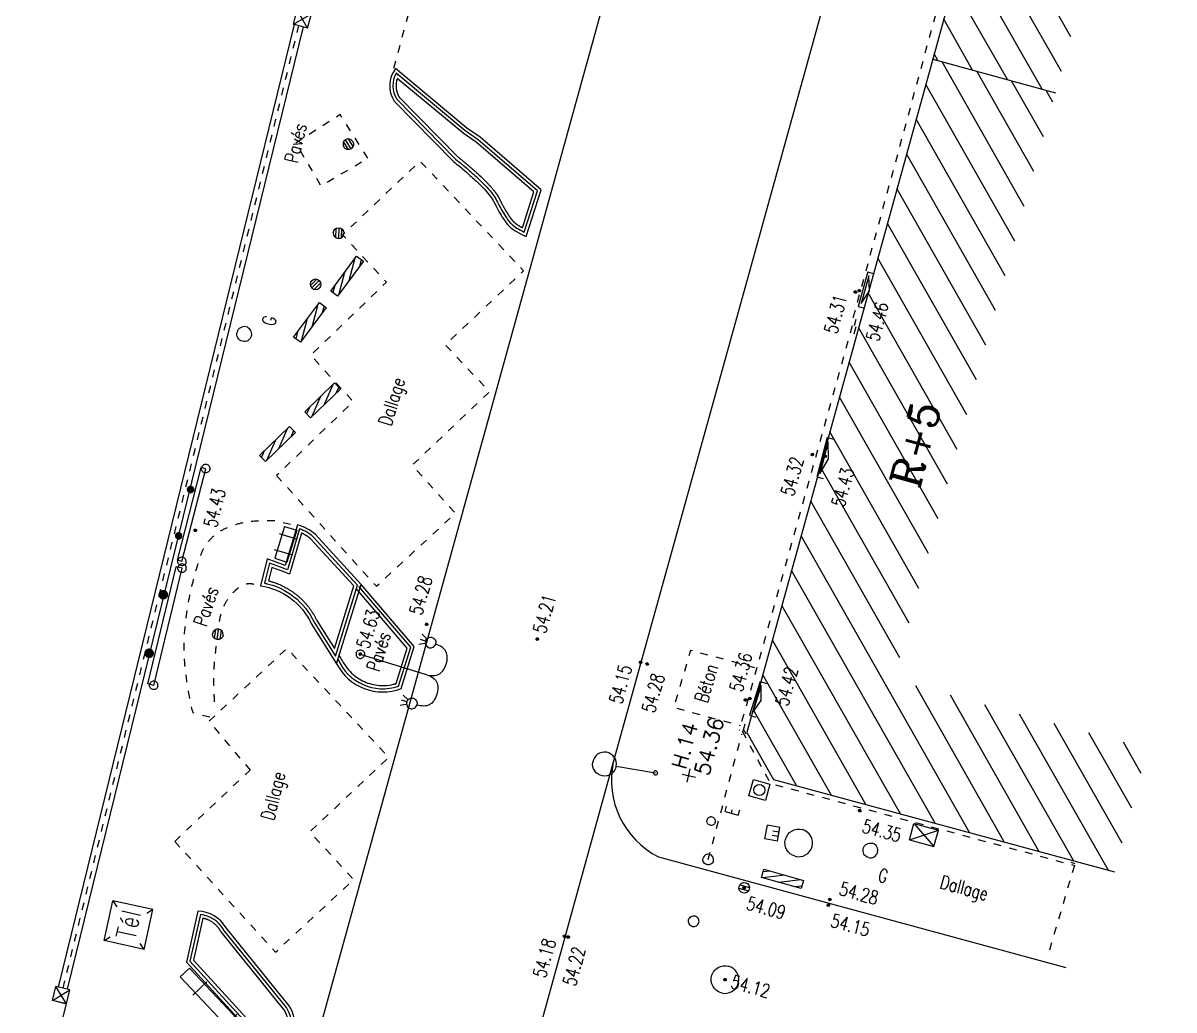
# Model space of a CAD drawing. Extents: x 661720 to 661930, y 6866381 to 6866956.
# Drawn here: x 661785.85 to 661812.95, y 6866662.44 to 6866685.7 of the extents above; entities that cross this region are included whole.
import ezdxf
from ezdxf.enums import TextEntityAlignment as Align

# ---------------------------------------------------------------- set-up
doc = ezdxf.new("R2010")
doc.units = 0
for name, pattern in [('CONTINU', [0]), ('JSI_TCO', [1, 0.5, 0.5]), ('JSI_TCO2', [1, 0.5, 0.5]), ('JSI_TIC', [0.2, 0.08, 0.01, -0.1, 0.01])]:
    doc.linetypes.add(name, pattern=pattern)
doc.layers.get('0').update_dxf_attribs({"linetype": 'CONTINUOUS'})
for name, color, linetype in [('ALTI', 140, 'CONTINUOUS'), ('BATI', 6, 'CONTINUOUS'), ('BORDURE', 7, 'CONTINU'), ('HACHURE', 7, 'CONTINUOUS'), ('LIMITE', 7, 'CONTINUOUS'), ('MOB', 6, 'CONTINUOUS'), ('NUMEROS', 1, 'CONTINUOUS'), ('OBJASS', 22, 'CONTINUOUS'), ('OBJEAU', 4, 'CONTINUOUS'), ('OBJEP', 220, 'CONTINUOUS'), ('OBJGAZ', 30, 'CONTINUOUS'), ('OBJTELECOM', 3, 'CONTINUOUS'), ('POINTS-POLYGO', 7, 'CONTINUOUS'), ('POLYGO', 240, 'CONTINUOUS'), ('SIGNAL', 6, 'CONTINUOUS'), ('TEXTE', 7, 'CONTINUOUS'), ('VOIRIE', 7, 'CONTINUOUS'), ('Z', 4, 'CONTINUOUS')]:
    doc.layers.add(name, color=color, linetype=linetype)
doc.styles.add('36-2', font='romans.shx', dxfattribs={"height": 0.36})
doc.styles.add('7-2', font='romanc.shx', dxfattribs={"height": 0.7})
doc.styles.add('ROMANS', font='romans.shx', dxfattribs={"width": 0.95, "oblique": 13.5, "height": 5})
doc.styles.get("Standard").update_dxf_attribs({"font": 'romans.shx'})
doc.linetypes.add('JSI_MUD', pattern='A,0.0001,[130,jsi_form.shx,S=0.5,R=0,X=0.875,Y=0],-0.75', length=0.7501)
doc.linetypes.add('JSI_MUG', pattern='A,0.0001,[130,jsi_form.shx,S=0.5,R=0,X=-0.125,Y=0],-0.75', length=0.7501)
doc.linetypes.add('JSI_MUR', pattern='A,1e-06,-0.5,[130,jsi_form.shx,S=0.7,R=315,X=0.05,Y=0],-0.5', length=1.000001)

# ---------------------------------------------------------------- blocks, each defined once
blk = doc.blocks.new('$B_200')
at = {"color": 0, "linetype": 'BYBLOCK', "flags": 128}
for points in [[(0, -0.5, -0.414214), (-0.5, 0, -0.414214), (0, 0.5)], [(0, -0.5, 0.414214), (0.5, 0, 0.414214), (0, 0.5)]]:
    blk.add_lwpolyline(points, format="xyb", dxfattribs=at)
blk = doc.blocks.new('$B_100')
at = {"color": 0, "linetype": 'BYBLOCK', "flags": 128}
for points in [[(0, 0.625, -0.4142136), (-0.1875, 0.8125, -0.4142136), (0, 1)], [(0, 0.625, 0.4142136), (0.1875, 0.8125, 0.4142136), (0, 1)]]:
    blk.add_lwpolyline(points, format="xyb", dxfattribs=at)
blk.add_lwpolyline([(0, 0.625), (0, 0)], dxfattribs=at)
blk = doc.blocks.new('$Y_001')
at = {"color": 0, "linetype": 'BYBLOCK', "flags": 128}
for points in [[(-0.5, 0), (0.5, 0)], [(0, -0.5), (0, 0.5)]]:
    blk.add_lwpolyline(points, dxfattribs=at)
blk = doc.blocks.new('TCPOINT')
at = {"color": 0}
blk.add_point((0, 0), dxfattribs=at)
at = {"layer": 'NUMEROS', "style": '36-2'}
blk.add_attdef('MAT', (0.1, 0.1), '', height=0.36, dxfattribs=at)
at = {"layer": 'Z', "style": 'ROMANS'}
blk.add_attdef('ALT', text='', height=0.36, dxfattribs=at).set_placement((0.1, -0.1), align=Align.TOP_LEFT)
blk = doc.blocks.new('$B_033')
at = {"color": 0, "linetype": 'BYBLOCK', "flags": 128}
for points in [[(0, 0), (0, 1), (1, 1), (0.875, 0.875)], [(0, 1), (0.125, 0.875)], [(0, 0), (1, 0), (1, 1)], [(0.174, 0.734), (0.403, 0.734)], [(0.288, 0.734), (0.288, 0.265)], [(0.533, 0.64), (0.631, 0.734)], [(0.794, 0.265), (0.794, 0.734)], [(0, 0), (0.125, 0.125)], [(1, 0), (0.875, 0.125)]]:
    blk.add_lwpolyline(points, dxfattribs=at)
blk.add_lwpolyline([(0.663, 0.336, -0.103562), (0.627, 0.283, -0.185324), (0.582, 0.265, -0.222655), (0.539, 0.286, -0.066367), (0.522, 0.312, -0.042199), (0.508, 0.348, -0.148352), (0.508, 0.511, -0.048777), (0.523, 0.547, -0.07326), (0.541, 0.573, -0.207984), (0.59, 0.593, -0.187193), (0.616, 0.583, -0.105991), (0.637, 0.552, -0.050968), (0.653, 0.501, -0.027857), (0.663, 0.429), (0.5, 0.429)], format="xyb", dxfattribs=at)
blk = doc.blocks.new('$B_131')
at = {"color": 0, "linetype": 'BYBLOCK', "flags": 128}
for points in [[(0, 0.812, 0.08), (-0.012, 0.895, 0.117647), (-0.047, 0.953, 0.117647), (-0.105, 0.988, 0.08), (-0.188, 1, 0.08), (-0.27, 0.988, 0.117647), (-0.328, 0.953, 0.117647), (-0.363, 0.895, 0.08), (-0.375, 0.812)], [(0, 0), (0, 0.812, -0.08), (0.012, 0.895, -0.117647), (0.047, 0.953, -0.117647), (0.105, 0.988, -0.08), (0.188, 1, -0.08), (0.27, 0.988, -0.117647), (0.328, 0.953, -0.117647), (0.363, 0.895, -0.08), (0.375, 0.812)], [(-0.375, 0.688, -0.414214), (-0.438, 0.75, -0.414214), (-0.375, 0.812)], [(-0.375, 0.688, 0.414214), (-0.312, 0.75, 0.414214), (-0.375, 0.812)], [(0.375, 0.688, -0.414214), (0.312, 0.75, -0.414214), (0.375, 0.812)], [(0.375, 0.688, 0.414214), (0.438, 0.75, 0.414214), (0.375, 0.812)]]:
    blk.add_lwpolyline(points, format="xyb", dxfattribs=at)
for points in [[(-0.406, 0.688), (-0.438, 0.625)], [(-0.375, 0.688), (-0.375, 0.625)], [(-0.344, 0.688), (-0.312, 0.625)], [(0.344, 0.688), (0.312, 0.625)], [(0.375, 0.688), (0.375, 0.625)], [(0.406, 0.688), (0.438, 0.625)]]:
    blk.add_lwpolyline(points, dxfattribs=at)
blk = doc.blocks.new('$B_021')
at = {"color": 0, "linetype": 'BYBLOCK', "flags": 128}
for points in [[(0, 0), (0, 1)], [(0, 1), (1, 1)], [(1, 0), (1, 1)], [(0, 0), (1, 0)], [(0.344, 0), (0.344, 0.5)], [(0.656, 0), (0.656, 0.5)]]:
    blk.add_lwpolyline(points, dxfattribs=at)
blk = doc.blocks.new('$B_038')
at = {"color": 0, "linetype": 'BYBLOCK', "flags": 128}
blk.add_lwpolyline([(-0.5, 0.5), (0.5, 0.5), (0.5, -0.5), (-0.5, -0.5)], close=True, dxfattribs=at)
for points in [[(-0.344, 0.5), (-0.5, 0.188)], [(0.031, 0.5), (-0.469, -0.5)], [(0.438, 0.5), (-0.062, -0.5)], [(0.5, -0.188), (0.344, -0.5)]]:
    blk.add_lwpolyline(points, dxfattribs=at)
blk = doc.blocks.new('$B_030')
at = {"color": 0, "linetype": 'BYBLOCK', "flags": 128}
for points in [[(0, 0), (0, 1)], [(0, 1), (1, 1)], [(0, 1), (1, 0)], [(0, 0), (1, 1)], [(1, 0), (1, 1)], [(0, 0), (1, 0)]]:
    blk.add_lwpolyline(points, dxfattribs=at)
blk = doc.blocks.new('$B_046')
at = {"color": 0, "linetype": 'BYBLOCK', "flags": 128}
for points in [[(0.25, -0.25), (0.25, 1.25)], [(0.75, -0.25), (0.75, 1.25)], [(0, 0), (0, 1)], [(0, 1), (1, 1)], [(1, 0), (1, 1)], [(0, 0), (1, 0)]]:
    blk.add_lwpolyline(points, dxfattribs=at)
blk = doc.blocks.new('$B_202')
at = {"color": 0, "linetype": 'BYBLOCK', "flags": 128}
for points in [[(0, -0.5, -0.41421356), (-0.5, 0, -0.41421356), (0, 0.5)], [(0, -0.5, 0.41421356), (0.5, 0, 0.41421356), (0, 0.5)]]:
    blk.add_lwpolyline(points, format="xyb", dxfattribs=at)
for points in [[(-0.5, 0), (0.5, 0)], [(-0.4297, 0.25), (0.4297, 0.25)], [(0.4297, -0.25), (-0.4297, -0.25)]]:
    blk.add_lwpolyline(points, dxfattribs=at)
blk = doc.blocks.new('H221')
at = {"linetype": 'CONTINUOUS'}
for points in [[(0, 1), (-0.05, 1)], [(-0.05, 0), (-0.05, 1)], [(0, 0), (0, 1)], [(0, 0), (-0.05, 0)]]:
    blk.add_lwpolyline(points, dxfattribs=at)
at = {"const_width": 0.04}
for points in [[(-0.12, 0.75, 1), (-0.08, 0.75, 1)], [(-0.12, 0.25, 1), (-0.08, 0.25, 1)]]:
    blk.add_lwpolyline(points, format="xyb", close=True, dxfattribs=at)
blk = doc.blocks.new('$B_027')
at = {"color": 0, "linetype": 'BYBLOCK', "flags": 128}
for points in [[(-0.5, -0.5), (0.5, -0.5), (0.5, -0.188)], [(-0.5, -0.5), (-0.5, -0.188)]]:
    blk.add_lwpolyline(points, dxfattribs=at)
blk.add_lwpolyline([(-0.406, -0.406), (0.406, -0.406), (0, -0.188)], close=True, dxfattribs=at)
blk = doc.blocks.new('$B_028')
at = {"color": 0, "linetype": 'BYBLOCK', "flags": 128}
for points in [[(0, 0.5), (0, -0.5), (0.094, -0.062)], [(-0.5, -0.5), (-0.5, 0)], [(0.5, 0), (0.5, -0.5)], [(-0.094, -0.062), (0, -0.5)], [(-0.5, -0.5), (0.5, -0.5)]]:
    blk.add_lwpolyline(points, dxfattribs=at)
blk = doc.blocks.new('$B_210')
at = {"linetype": 'CONTINUOUS'}
blk.add_hatch(color=0, dxfattribs=at).paths.add_polyline_path([(0, -0.5, -1), (0, 0.5, -1)])
at = {"color": 0, "linetype": 'BYBLOCK', "flags": 128}
blk.add_lwpolyline([(0, -0.5, -1), (0, 0.5, -1)], format="xyb", close=True, dxfattribs=at)
blk = doc.blocks.new('H201')
for p, q in [((-1, 1), (0, 1)), ((-1, 0), (-1, 1)), ((0, 1), (0, 0)), ((0, 0), (-1, 0))]:
    blk.add_line(p, q)
blk.add_circle((-0.5, 0.5), 0.325)

msp = doc.modelspace()

# ---------------------------------------------------------------- hatches: boundary and pattern name
at = {"layer": 'HACHURE', "linetype": 'CONTINUOUS', "ltscale": 2}
h = msp.add_hatch(dxfattribs=at)
h.set_pattern_fill('_USER', color=256, scale=0.6, angle=119.6482, style=0, pattern_type=0)
h.set_pattern_definition([(119.64815, (661958.265, 6866695.073), (-0.5214477, -0.2968035), [])])
h.paths.add_polyline_path([(661808.729, 6866690.171), (661811.622, 6866689.376), (661810.16, 6866684.05), (661807.267, 6866684.844)])
h = msp.add_hatch(dxfattribs=at)
h.set_pattern_fill('_USER', color=256, scale=0.6, angle=119.5855, style=0, pattern_type=0)
h.set_pattern_definition([(119.58546, (661958.265, 6866695.073), (-0.5217721, -0.2962327), [])])
h.paths.add_polyline_path([(661807.267, 6866684.844), (661810.159, 6866684.047), (661806.346, 6866670.219), (661812.333, 6866668.598), (661811.549, 6866665.702), (661803.521, 6866667.876), (661802.893, 6866668.982)])
at = {"layer": 'OBJASS', "linetype": 'CONTINUOUS', "ltscale": 2}
h = msp.add_hatch(dxfattribs=at)
h.set_pattern_fill('_USER', color=256, scale=0.0833, angle=-15.2024, style=0, pattern_type=0)
h.set_pattern_definition([(344.798, (661802.67611, 6866665.23553), (0.021844, 0.080385), [])])
h.paths.add_polyline_path([(661802.797, 6866665.203, -1), (661802.862, 6866665.444, -1)])

# ---------------------------------------------------------------- linework, layer by layer
at = {"layer": 'BATI', "linetype": 'JSI_MUG', "ltscale": 0.18}
msp.add_line((661805.46, 6866678.539, 111.665), (661805.411, 6866678.366, 111.666), dxfattribs=at)
at = {"layer": 'BATI', "linetype": 'JSI_MUD', "ltscale": 0.15}
msp.add_line((661805.458, 6866678.709, 111.656), (661805.419, 6866678.564, 111.657), dxfattribs=at)
at = {"layer": 'BATI', "linetype": 'JSI_MUD', "ltscale": 0.18}
msp.add_line((661802.845, 6866669.175, 111.714), (661802.797, 6866669.002, 111.715), dxfattribs=at)
at = {"layer": 'BATI', "linetype": 'JSI_MUG', "ltscale": 0.1}
msp.add_line((661802.823, 6866669.035, 111.768), (661802.871, 6866668.947, 111.765), dxfattribs=at)
at = {"layer": 'BATI', "linetype": 'JSI_MUD', "ltscale": 0.1}
msp.add_line((661810.518, 6866665.925, 111.713), (661810.615, 6866665.899, 111.713), dxfattribs=at)
at = {"layer": 'BATI', "linetype": 'JSI_TIC', "ltscale": 2, "elevation": 57.333, "flags": 128}
for points in [[(661812.332, 6866703.825), (661808.563, 6866690.417), (661805.346, 6866678.584)], [(661805.373, 6866678.563), (661802.71, 6866669.026)], [(661802.779, 6866669.011), (661803.443, 6866667.784), (661810.602, 6866665.851)]]:
    msp.add_lwpolyline(points, dxfattribs=at)
at = {"layer": 'BATI', "linetype": 'JSI_TCO2', "ltscale": 2, "elevation": 57.333, "flags": 128}
for points in [[(661808.729, 6866690.171), (661807.267, 6866684.844)], [(661807.267, 6866684.844), (661802.893, 6866668.982), (661803.521, 6866667.876), (661811.549, 6866665.702)], [(661807.267, 6866684.844), (661810.16, 6866684.05)]]:
    msp.add_lwpolyline(points, dxfattribs=at)
at = {"layer": 'BORDURE', "linetype": 'JSI_TCO', "ltscale": 2, "elevation": 57.333, "flags": 128}
msp.add_lwpolyline([(661834.518, 6866794.321), (661831.379, 6866782.932), (661826.66, 6866765.732), (661821.155, 6866745.777), (661815.52, 6866725.378), (661812.677, 6866715.064), (661810.622, 6866707.555), (661802.82, 6866679.362), (661799.748, 6866668.279, 0.340345), (661800.815, 6866666.05), (661810.399, 6866663.446)], format="xyb", dxfattribs=at)
for points in [[(661786.184, 6866637.924), (661800.298, 6866689.008)], [(661799.748, 6866668.279), (661797.338, 6866659.548)]]:
    msp.add_lwpolyline(points, dxfattribs=at)
at = {"layer": 'LIMITE', "linetype": 'JSI_MUD', "ltscale": 0.15}
for p, q in [((661794.687, 6866684.467, 111.662), (661794.636, 6866684.51, 111.664)), ((661791.553, 6866672.567, 111.703), (661791.537, 6866672.5, 111.701)), ((661793.852, 6866672.308, 111.66), (661793.755, 6866672.422, 111.663))]:
    msp.add_line(p, q, dxfattribs=at)
at = {"layer": 'LIMITE', "linetype": 'JSI_TCO', "ltscale": 2}
msp.add_line((661794.708, 6866683.949, 111.69), (661796.085, 6866682.545, 111.637), dxfattribs=at)
at = {"layer": 'LIMITE', "linetype": 'JSI_TCO', "ltscale": 2, "elevation": 57.333, "flags": 128}
for points in [[(661786.686, 6866662.981), (661792.239, 6866685.663)], [(661786.901, 6866662.932), (661792.451, 6866685.604)]]:
    msp.add_lwpolyline(points, dxfattribs=at)
at = {"layer": 'LIMITE', "linetype": 'JSI_TIC', "ltscale": 2, "elevation": 57.333, "flags": 128}
msp.add_lwpolyline([(661786.794, 6866662.957), (661792.345, 6866685.633)], dxfattribs=at)
at = {"layer": 'LIMITE', "linetype": 'JSI_TCO', "ltscale": 2, "elevation": 57.333, "flags": 128}
for points in [[(661794.62, 6866684.62, 0.317614), (661794.59, 6866683.856), (661795.984, 6866682.434, -0.008222), (661796.281, 6866682.187, -0.011402), (661796.525, 6866681.968, -0.016771), (661796.715, 6866681.777, -0.026743), (661796.853, 6866681.613, -0.04408), (661796.934, 6866681.484, 0.026691), (661797.132, 6866681.125, 0.019743), (661797.224, 6866680.99, 0.043215), (661797.297, 6866680.908, 0.055366), (661797.468, 6866680.78, 0.038635), (661797.698, 6866680.666), (661798.05, 6866681.764), (661796.613, 6866683.004), (661796.299, 6866683.221)], [(661791.444, 6866672.44, -0.249783), (661792.638, 6866671.548), (661793.234, 6866670.602), (661793.812, 6866672.471), (661792.736, 6866673.644, 0.119132), (661792.311, 6866673.871), (661792.026, 6866672.912), (661791.602, 6866673.072)], [(661790.918, 6866661.21), (661791.762, 6866660.717), (661792.287, 6866661.96, 0.121619), (661792.119, 6866662.545), (661790.632, 6866664.381, 0.260289), (661789.967, 6866664.772), (661789.701, 6866663.575), (661791.256, 6866661.873)]]:
    msp.add_lwpolyline(points, format="xyb", close=True, dxfattribs=at)
at = {"layer": 'LIMITE', "linetype": 'JSI_MUR', "ltscale": 0.15, "elevation": 57.333, "flags": 128}
for points in [[(661794.636, 6866684.51, 0.278017), (661794.649, 6866683.903), (661796.035, 6866682.489, -0.008334), (661796.334, 6866682.241, -0.011504), (661796.58, 6866682.019, -0.016811), (661796.773, 6866681.825, -0.026539), (661796.913, 6866681.657, -0.044088), (661797.001, 6866681.517, 0.026767), (661797.195, 6866681.165, 0.019573), (661797.284, 6866681.035, 0.042266), (661797.348, 6866680.963, 0.048544), (661797.48, 6866680.861, 0.035162), (661797.652, 6866680.768), (661797.963, 6866681.74), (661796.567, 6866682.945), (661796.254, 6866683.161)], [(661791.537, 6866672.5, -0.235893), (661792.704, 6866671.584), (661793.21, 6866670.78), (661793.728, 6866672.452), (661792.684, 6866673.591, 0.099043), (661792.362, 6866673.778), (661792.098, 6866672.891), (661792.075, 6866672.814), (661791.999, 6866672.842), (661791.654, 6866672.972)], [(661791.017, 6866661.239), (661791.727, 6866660.825), (661792.211, 6866661.974, 0.116802), (661792.056, 6866662.502), (661790.574, 6866664.333), (661790.57, 6866664.338), (661790.568, 6866664.343, 0.237626), (661790.026, 6866664.693), (661789.782, 6866663.597), (661791.311, 6866661.924), (661791.346, 6866661.885), (661791.323, 6866661.839)]]:
    msp.add_lwpolyline(points, format="xyb", close=True, dxfattribs=at)
at = {"layer": 'LIMITE', "linetype": 'JSI_TCO', "ltscale": 2, "elevation": 57.333, "flags": 128}
msp.add_lwpolyline([(661793.234, 6866670.602, 0.380947), (661794.754, 6866670.015), (661795.063, 6866671.007), (661793.812, 6866672.471)], format="xyb", dxfattribs=at)
at = {"layer": 'LIMITE', "linetype": 'JSI_MUR', "ltscale": 0.15, "elevation": 57.333, "flags": 128}
msp.add_lwpolyline([(661793.267, 6866670.708, 0.391819), (661794.693, 6866670.073), (661794.979, 6866670.99), (661793.755, 6866672.422)], format="xyb", dxfattribs=at)
at = {"layer": 'LIMITE', "linetype": 'JSI_TCO', "ltscale": 2}
for points in [[(661797.607, 6866680.873, 111.577), (661797.877, 6866681.716, 111.564), (661796.521, 6866682.886, 111.578), (661796.214, 6866683.097, 111.577), (661796.208, 6866683.101, 111.577), (661796.203, 6866683.106, 111.577), (661794.663, 6866684.389, 111.671)], [(661792.41, 6866673.678, 111.708), (661792.169, 6866672.869, 111.77), (661792.123, 6866672.715, 111.77), (661791.973, 6866672.772, 111.77), (661791.707, 6866672.872, 111.722), (661791.628, 6866672.556, 111.702)], [(661792.769, 6866671.62, 111.706), (661793.187, 6866670.958, 111.696), (661793.643, 6866672.433, 111.664), (661792.631, 6866673.537, 111.699)], [(661794.633, 6866670.133, 111.632), (661794.895, 6866670.972, 111.63), (661793.698, 6866672.373, 111.663)], [(661790.084, 6866664.608, 111.754), (661789.864, 6866663.619, 111.761), (661791.367, 6866661.974, 111.718), (661791.437, 6866661.898, 111.718), (661791.39, 6866661.805, 111.718), (661791.116, 6866661.268, 111.723)], [(661791.994, 6866662.46, 111.706), (661790.516, 6866664.286, 111.742), (661790.509, 6866664.295, 111.742), (661790.503, 6866664.305, 111.742)]]:
    msp.add_polyline3d(points, dxfattribs=at)
at = {"layer": 'LIMITE', "linetype": 'JSI_MUG', "ltscale": 0.15}
for points in [[(661794.636, 6866684.51, 111.674), (661794.629, 6866684.498, 111.675), (661794.617, 6866684.473, 111.678), (661794.611, 6866684.461, 111.679)], [(661791.537, 6866672.5, 111.7), (661791.555, 6866672.496, 111.701), (661791.591, 6866672.487, 111.701), (661791.61, 6866672.483, 111.701)]]:
    msp.add_open_spline(points, degree=2, dxfattribs=at)
at = {"layer": 'LIMITE', "linetype": 'JSI_TCO', "ltscale": 2}
for points in [[(661794.663, 6866684.389, 111.671), (661794.637, 6866684.317, 111.681), (661794.63, 6866684.164, 111.692), (661794.668, 6866684.015, 111.694), (661794.708, 6866683.949, 111.69)], [(661796.085, 6866682.545, 111.637), (661796.247, 6866682.415, 111.633), (661796.518, 6866682.181, 111.625), (661796.628, 6866682.077, 111.622)], [(661796.628, 6866682.077, 111.622), (661796.741, 6866681.97, 111.618), (661796.914, 6866681.782, 111.612), (661796.973, 6866681.702, 111.61)], [(661796.973, 6866681.702, 111.61), (661797.004, 6866681.661, 111.609), (661797.051, 6866681.585, 111.606), (661797.068, 6866681.55, 111.606)], [(661797.068, 6866681.55, 111.606), (661797.117, 6866681.45, 111.602), (661797.213, 6866681.277, 111.596), (661797.259, 6866681.205, 111.594)], [(661797.259, 6866681.205, 111.594), (661797.28, 6866681.17, 111.592), (661797.323, 6866681.107, 111.59), (661797.344, 6866681.079, 111.589)], [(661797.344, 6866681.079, 111.589), (661797.356, 6866681.063, 111.589), (661797.384, 6866681.032, 111.587), (661797.4, 6866681.017, 111.587)], [(661797.4, 6866681.017, 111.587), (661797.44, 6866680.979, 111.586), (661797.543, 6866680.907, 111.581), (661797.607, 6866680.873, 111.577)], [(661792.631, 6866673.537, 111.699), (661792.582, 6866673.581, 111.706), (661792.471, 6866673.652, 111.71), (661792.41, 6866673.678, 111.708)], [(661791.628, 6866672.556, 111.702), (661791.876, 6866672.493, 111.704), (661792.315, 6866672.23, 111.706), (661792.659, 6866671.851, 111.707), (661792.769, 6866671.62, 111.706)], [(661793.293, 6866670.793, 57.333), (661793.454, 6866670.503, 111.695), (661793.73, 6866670.246, 111.684), (661794.077, 6866670.099, 111.668), (661794.453, 6866670.078, 111.645), (661794.633, 6866670.133, 111.632)], [(661790.503, 6866664.305, 111.742), (661790.434, 6866664.421, 111.746), (661790.216, 6866664.579, 111.752), (661790.084, 6866664.608, 111.754)], [(661792.135, 6866661.987, 111.718), (661792.127, 6866662.112, 111.719), (661792.055, 6866662.351, 111.713), (661791.994, 6866662.46, 111.706)]]:
    msp.add_open_spline(points, degree=2, dxfattribs=at)
at = {"layer": 'OBJASS', "linetype": 'JSI_TCO', "ltscale": 2, "elevation": 57.333, "flags": 128}
msp.add_lwpolyline([(661802.797, 6866665.203, -1), (661802.862, 6866665.444, -1)], format="xyb", close=True, dxfattribs=at)
at = {"layer": 'VOIRIE', "linetype": 'JSI_TIC', "ltscale": 2, "elevation": 57.333, "flags": 128}
for points in [[(661794.579, 6866684.63), (661795.756, 6866688.924), (661799.193, 6866688.997)], [(661789.422, 6866666.417), (661791.795, 6866663.807), (661793.637, 6866665.514), (661792.605, 6866666.64), (661794.463, 6866668.399), (661792.063, 6866670.961), (661790.228, 6866669.247), (661791.196, 6866668.094)], [(661803.077, 6866670.506), (661801.567, 6866670.916), (661801.171, 6866669.571), (661802.737, 6866669.145)], [(661801.983, 6866665.989), (661802.776, 6866668.946)], [(661789.422, 6866666.417), (661791.196, 6866668.094)], [(661810.602, 6866665.851), (661809.974, 6866663.716)]]:
    msp.add_lwpolyline(points, dxfattribs=at)
for points in [[(661793.973, 6866682.511), (661793.318, 6866683.536), (661792.272, 6866682.867), (661792.862, 6866681.86)], [(661791.82, 6866675.036), (661794.17, 6866672.425), (661796.03, 6866674.145), (661795.013, 6866675.278), (661796.834, 6866677.008), (661795.793, 6866678.114), (661797.637, 6866679.857), (661795.199, 6866682.442), (661793.376, 6866680.706), (661794.405, 6866679.589), (661792.624, 6866677.866), (661793.624, 6866676.776)]]:
    msp.add_lwpolyline(points, close=True, dxfattribs=at)
for points in [[(661790.251, 6866669.341), (661789.856, 6866669.441, -0.019022), (661789.729, 6866670.067, -0.022581), (661789.659, 6866670.649, -0.038032), (661789.66, 6866671.381, -0.034705), (661789.806, 6866672.332, -0.025153), (661790.027, 6866673.129, -0.062298), (661790.149, 6866673.387, -0.066298), (661790.327, 6866673.599, -0.067625), (661790.59, 6866673.778, -0.054656), (661790.922, 6866673.901, -0.041402), (661791.324, 6866673.967, -0.030903), (661791.795, 6866673.975), (661792.307, 6866673.853)], [(661790.362, 6866669.704, -0.011502), (661790.347, 6866670.134, -0.014754), (661790.353, 6866670.514, -0.018568), (661790.38, 6866670.834, -0.001612), (661790.438, 6866671.293, -0.002074), (661790.486, 6866671.649, -0.078097), (661790.58, 6866671.96, -0.04462), (661790.686, 6866672.139, -0.039197), (661790.83, 6866672.308, -0.039522), (661790.933, 6866672.398, -0.05289), (661791.035, 6866672.458, -0.067035), (661791.135, 6866672.488, -0.075), (661791.234, 6866672.488, -0.059585), (661791.316, 6866672.466, -0.050818), (661791.397, 6866672.422)]]:
    msp.add_lwpolyline(points, format="xyb", dxfattribs=at)

# ---------------------------------------------------------------- block references
at = {"layer": 'ALTI', "linetype": 'CONTINUOUS', "yscale": 0.0600000000834948}
for p, xscale, rotation in [((661805.45, 6866679.357, 57.333), 0.0600000000252287, 254.7923349876624), ((661805.538, 6866679.39, 57.333), 0.0600000000252287, 254.7923349876624), ((661804.435, 6866675.531, 57.333), 0.0599999999915427, 254.3990943133716), ((661804.73, 6866675.489, 57.333), 0.0599999996202401, 254.5854617259893), ((661789.904, 6866673.746, 57.333), 0.0600000003401066, 76.24465151899743), ((661795.356, 6866671.528, 57.333), 0.0600000004025435, 74.55610578268669), ((661797.958, 6866671.179, 57.333), 0.0600000004025435, 74.55610578268669), ((661793.792, 6866670.827, 57.333), 0.0599999998698218, 72.80990133603922), ((661800.393, 6866670.633, 57.333), 0.0599999996048226, 254.5078331204595), ((661800.545, 6866670.595, 57.333), 0.0599999996048226, 254.5078331204595), ((661802.858, 6866669.749, 57.333), 0.0599999999915427, 254.3990943133716), ((661802.962, 6866669.782, 57.333), 0.0599999999915427, 254.3990943133716), ((661805.551, 6866667.139, 57.333), 0.0600000000032725, 344.8832022823045), ((661802.83, 6866665.323, 57.333), 0.0600000000877919, 344.797569057426), ((661804.812, 6866664.915, 57.333), 0.0600000000877919, 344.797569057426), ((661804.846, 6866665.047, 57.333), 0.0600000000877919, 344.797569057426), ((661798.598, 6866664.182, 57.333), 0.0600000000445842, 254.5684788117466), ((661798.685, 6866664.16, 57.333), 0.0600000000445842, 254.5684788117466), ((661802.377, 6866663.161, 57.333), 0.0600000000877919, 344.797569057426)]:
    msp.add_blockref('$B_210', p, dxfattribs=dict(at, xscale=xscale, rotation=rotation))
at = {"layer": 'LIMITE', "linetype": 'CONTINUOUS'}
for name, p, xscale, yscale, rotation in [('$B_030', (661792.55, 6866685.576, 57.333), 0.3468863936993979, 0.3468999997203958, 74.41305721643643), ('$B_027', (661805.868, 6866679.359, 57.333), 0.842050366767197, 0.5000000000742785, 254.4512346861908), ('$B_027', (661804.904, 6866675.401, 57.333), 0.9601917833539817, 0.5000000000742785, 255.1368290948892), ('$B_027', (661803.321, 6866669.709, 57.333), 0.8317340202360496, 0.5000000000742785, 252.4739731605221), ('$B_030', (661786.877, 6866662.591, 57.333), 0.3377362877139704, 0.3377000003093842, 77.21204324144969), ('$B_028', (661786.364, 6866661.588, 57.333), 2.197011096924299, 0.5000000000742785, 75.76355586577348)]:
    msp.add_blockref(name, p, dxfattribs=dict(at, xscale=xscale, yscale=yscale, rotation=rotation))
at = {"layer": 'MOB', "linetype": 'CONTINUOUS'}
for name, p, xscale, yscale, rotation in [('$B_202', (661793.509, 6866682.84, 57.333), 0.2500000003934486, 0.2499999995714944, 122.5791749727279), ('$B_202', (661793.28, 6866680.745, 57.333), 0.2499999999340222, 0.2499999995714944, 268.1312781413935), ('$B_038', (661793.48, 6866679.732, 57.333), 1.021758783084617, 0.1999999996568045, 53.59342365568069), ('$B_202', (661792.737, 6866679.54, 57.333), 0.2500000001743702, 0.2499999995714944, 224.0383233764886), ('$B_038', (661792.606, 6866678.644, 57.333), 1.021758783084617, 0.1999999996568045, 53.59342365568069), ('$B_038', (661792.905, 6866676.803, 57.333), 0.9802306363391203, 0.1999999996568045, 44.00644943679044), ('$B_038', (661791.842, 6866675.778, 57.333), 0.9802306363391203, 0.1999999996568045, 44.00644943679044), ('$B_200', (661790.155, 6866675.197, 57.333), 0.2000000000697711, 0.1999999996568045, 75.60522662344427), ('$B_046', (661792.007, 6866673.837, 57.333), 0.786651771454345, 0.3000000004174739, 253.0813336751439), ('$B_200', (661789.594, 6866673.01, 57.333), 0.2000000000697711, 0.1999999996568045, 75.60522662344427), ('$B_200', (661789.596, 6866672.852, 57.333), 0.1999999996370022, 0.1999999996568045, 76.41683580191054), ('$B_202', (661790.438, 6866671.293, 57.333), 0.2499999995823222, 0.2499999995714944, 82.58934630752593), ('$B_200', (661788.929, 6866670.091, 57.333), 0.1999999996370022, 0.1999999996568045, 76.41683580191054), ('$B_030', (661806.718, 6866666.451, 57.333), 0.5999690075405975, 0.4000000002458762, 344.8828237796031), ('$B_200', (661801.983, 6866665.989, 57.333), 0.2500000002472413, 0.2499999995714944, 74.977464044514), ('$B_038', (661803.731, 6866665.531, 57.333), 0.9653078784770597, 0.1999999996568045, 344.2201175088946), ('$B_200', (661801.641, 6866664.535, 57.333), 0.2499999999807449, 0.2499999995714944, 344.797569365221), ('$B_046', (661789.549, 6866663.225, 57.333), 2.076926046018054, 0.3000000004174739, 313.3445715849484)]:
    msp.add_blockref(name, p, dxfattribs=dict(at, xscale=xscale, yscale=yscale, rotation=rotation))
for p, xscale, yscale, zscale, rotation in [((661789.594, 6866673.01, 57.333), 2.257332729266573, 2.25733272949706, 2.257332729139343, 345.60522686574), ((661788.929, 6866670.091, 57.333), 2.840033036749033, 2.840033036640656, 2.840033036778784, 346.4168353964801)]:
    msp.add_blockref('H221', p, dxfattribs=dict(at, xscale=xscale, yscale=yscale, zscale=zscale, rotation=rotation))
at = {"layer": 'OBJASS', "xscale": 0.4000000000055818, "yscale": 0.4000000002458762, "zscale": 0.3999999999999986, "rotation": 164.8036021473798}
msp.add_blockref('H201', (661803.047, 6866667.872, 57.333), dxfattribs=at)
at = {"layer": 'OBJASS', "linetype": 'CONTINUOUS', "xscale": 0.6499999998903472, "yscale": 0.6499999998173706, "rotation": 344.7975693297654}
msp.add_blockref('$B_200', (661802.377, 6866663.161, 57.333), dxfattribs=at)
at = {"layer": 'OBJEAU', "linetype": 'CONTINUOUS'}
for name, p, xscale, yscale, rotation in [('$B_200', (661802.051, 6866666.893, 57.333), 0.1999999998440306, 0.1999999996568045, 74.97746401040969), ('$B_021', (661803.612, 6866666.42, 57.333), 0.3259405160047897, 0.3000000004174739, 79.42952082983635), ('$B_200', (661804.113, 6866666.379, 57.333), 0.6500000000373349, 0.6499999998173706, 344.8832025374579)]:
    msp.add_blockref(name, p, dxfattribs=dict(at, xscale=xscale, yscale=yscale, rotation=rotation))
at = {"layer": 'OBJEP', "linetype": 'CONTINUOUS'}
for name, xscale, yscale, rotation in [('$B_131', 2.000000000020797, 2.000000000297114, 252.8099013234794), ('$B_200', 0.1999999998855831, 0.1999999996568045, 252.8099013410828)]:
    msp.add_blockref(name, (661793.792, 6866670.827, 57.333), dxfattribs=dict(at, xscale=xscale, yscale=yscale, rotation=rotation))
at = {"layer": 'OBJGAZ', "linetype": 'CONTINUOUS', "yscale": 0.3500000003311864}
for p, xscale, rotation in [((661791.06, 6866678.368, 57.333), 0.3500000000654833, 76.24465141268661), ((661805.801, 6866666.203, 57.333), 0.3499999999266891, 344.8832025940671)]:
    msp.add_blockref('$B_200', p, dxfattribs=dict(at, xscale=xscale, rotation=rotation))
at = {"layer": 'OBJTELECOM', "linetype": 'CONTINUOUS', "xscale": 0.9623481957395569, "yscale": 0.9623000002556694, "rotation": 77.54230280580752}
msp.add_blockref('$B_033', (661788.702, 6866663.871, 57.333), dxfattribs=at)
at = {"layer": 'POINTS-POLYGO', "rotation": 74.53398488196888}
msp.add_blockref('TCPOINT', (661801.523, 6866667.966, 57.333), dxfattribs=at).add_auto_attribs({'MAT': 'H.14', 'ALT': '54.36'})
at = {"layer": 'POLYGO', "linetype": 'CONTINUOUS', "xscale": 0.3200000000209822, "yscale": 0.3199999998237941, "zscale": 0.3200000000000003, "rotation": 348.0799646896258}
msp.add_blockref('$Y_001', (661801.523, 6866667.966, 111.69), dxfattribs=at)
at = {"layer": 'SIGNAL', "linetype": 'CONTINUOUS'}
for name, xscale, yscale, rotation in [('$B_100', 1.500000000212944, 1.500000000222835, 80.15850032636283), ('$B_200', 0.0999999998439381, 0.0999999998284023, 80.1585002643086)]:
    msp.add_blockref(name, (661800.741, 6866668.029, 57.333), dxfattribs=dict(at, xscale=xscale, yscale=yscale, rotation=rotation))

# ---------------------------------------------------------------- texts
at = {"layer": 'ALTI', "linetype": 'CONTINUOUS', "width": 0.75}
for s, rotation, p in [('54.31', 74.7923, (661805.254, 6866679.244, 57.333)), ('54.32', 74.3991, (661804.238, 6866675.42, 57.333)), ('54.36', 74.3991, (661803.03, 6866670.806, 57.333)), ('54.15', 74.5078, (661800.196, 6866670.522, 57.333)), ('54.18', 74.5685, (661798.401, 6866664.07, 57.333))]:
    msp.add_text(s, height=0.32, rotation=rotation, dxfattribs=at).set_placement(p, align=Align.RIGHT)
for s, rotation, p in [('54.46', 74.7923, (661805.928, 6866679.15, 57.333)), ('54.43', 74.5855, (661805.12, 6866675.249, 57.333)), ('54.42', 74.3991, (661803.801, 6866670.559, 57.333)), ('54.28', 74.5078, (661800.656, 6866670.398, 57.333)), ('54.22', 74.5685, (661798.796, 6866663.963, 57.333))]:
    msp.add_text(s, height=0.32, rotation=rotation, dxfattribs=at).set_placement(p, align=Align.TOP_RIGHT)
for s, rotation, p in [('54.43', 76.2447, (661790.097, 6866673.863, 57.333)), ('54.35', 344.8832, (661805.664, 6866666.943, 57.333)), ('54.09', 344.7976, (661802.942, 6866665.127, 57.333)), ('54.15', 344.7976, (661804.925, 6866664.718, 57.333))]:
    msp.add_text(s, height=0.32, rotation=rotation, dxfattribs=at).set_placement(p, align=Align.TOP_LEFT)
for rotation, p in [(74.5561, (661795.244, 6866671.724, 57.333)), (344.7976, (661805.042, 6866665.16, 57.333))]:
    msp.add_text('54.28', height=0.32, rotation=rotation, dxfattribs=at).set_placement(p)
for s, rotation, p in [('54.21', 74.5561, (661798.001, 6866671.333, 57.333)), ('54.63', 72.8099, (661793.84, 6866670.979, 57.333)), ('54.12', 344.7976, (661802.532, 6866663.119, 57.333))]:
    msp.add_text(s, height=0.32, rotation=rotation, dxfattribs=at).set_placement(p, align=Align.MIDDLE_LEFT)
at = {"layer": 'BATI', "style": '7-2'}
msp.add_text('R+5', height=0.7, rotation=74.4772, dxfattribs=at).set_placement((661806.933, 6866674.697, 57.333))
at = {"layer": 'OBJEAU', "linetype": 'CONTINUOUS', "width": 0.75}
msp.add_text('E', height=0.32, rotation=74.9775, dxfattribs=at).set_placement((661802.37, 6866667.077, 57.333), align=Align.TOP_LEFT)
at = {"layer": 'OBJGAZ', "linetype": 'CONTINUOUS', "width": 0.75}
for rotation, p in [(76.2447, (661791.465, 6866678.614, 57.333)), (344.8832, (661806.037, 6866665.792, 57.333))]:
    msp.add_text('G', height=0.32, rotation=rotation, dxfattribs=at).set_placement(p, align=Align.TOP_LEFT)
at = {"layer": 'TEXTE', "linetype": 'CONTINUOUS', "width": 0.75}
for s, rotation, p in [('Pavés', 76.474, (661792.272, 6866682.867, 57.333)), ('Dallage', 73.1099, (661794.532, 6866676.777, 57.333)), ('Pavés', 71.8289, (661790.159, 6866671.953, 57.333)), ('Pavés', 72.8099, (661794.221, 6866670.886, 57.333)), ('Béton', 73.5932, (661801.937, 6866670.143, 57.333)), ('Dallage', 76.0291, (661791.741, 6866667.488, 57.333)), ('Dallage', 344.7976, (661808.009, 6866665.321, 57.333))]:
    msp.add_text(s, height=0.32, rotation=rotation, dxfattribs=at).set_placement(p, align=Align.MIDDLE_CENTER)
at = {"layer": 'TEXTE', "style": '7-2'}
msp.add_text('Place Albert Thomas', height=0.7, rotation=76.0588, dxfattribs=at).set_placement((661811.763, 6866652.875, 57.333))

doc.saveas('drawing.dxf')
